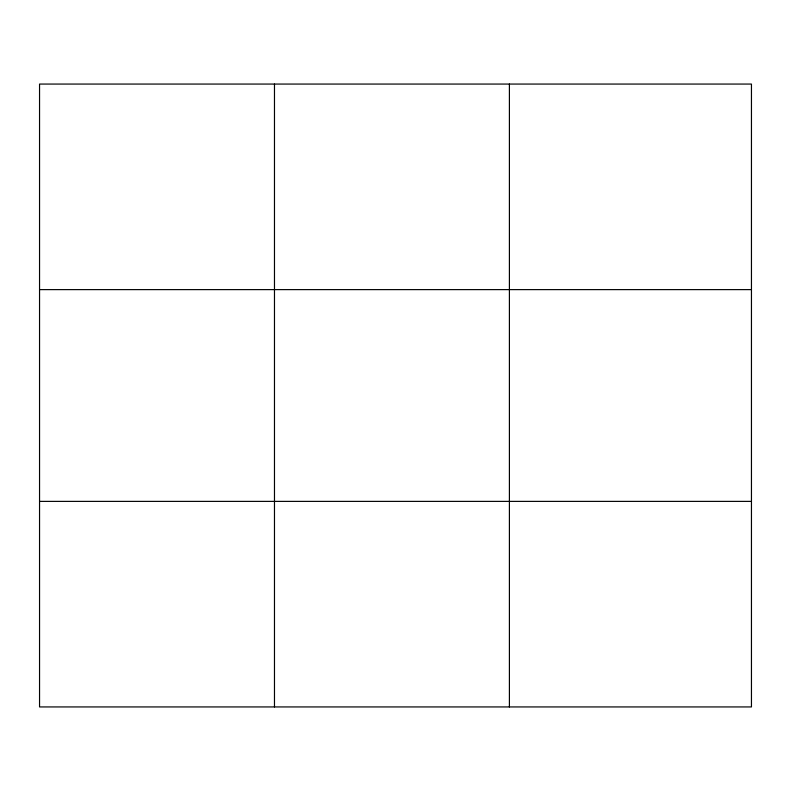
<?xml version="1.0" encoding="UTF-8"?>
<svg xmlns="http://www.w3.org/2000/svg" width="791" height="791" viewBox="0 0 791 791"><rect width="100%" height="100%" fill="white"/><g stroke="black" fill="none" stroke-linecap="round" stroke-linejoin="round"><path stroke-width="1.19" d="M274.477 706.936L274.477 84.064M509.404 706.936L509.404 84.064M751.45 501.385L751.45 706.936L39.55 706.936L39.55 84.064L751.45 84.064L751.45 501.385L39.55 501.385M39.55 289.615L751.45 289.615"/></g></svg>
